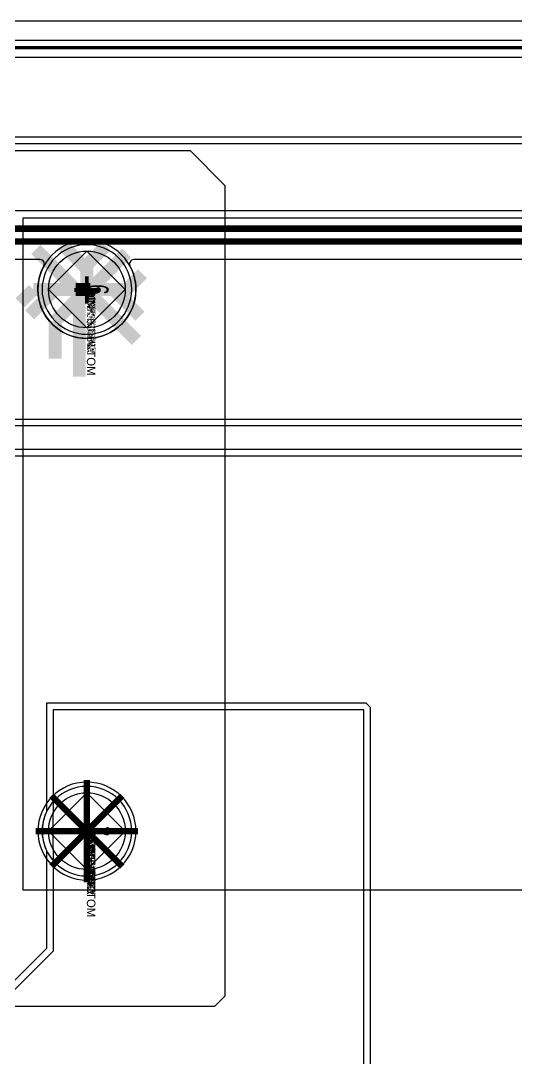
# Model space of a CAD drawing. Extents: x 0 to 323, y 0 to 320.
# Drawn here: x 140.85 to 152.47, y 93.88 to 118.2 of the extents above; entities that cross this region are included whole.
import ezdxf
from ezdxf.enums import TextEntityAlignment as Align

# ---------------------------------------------------------------- set-up
doc = ezdxf.new("R2010")
doc.units = 0
doc.header["$MEASUREMENT"] = 0
doc.layers.get('0').update_dxf_attribs({"linetype": 'CONTINUOUS'})
for name, color, linetype in [('BOARD_GEOMETRY_OUTLINE', 1, 'CONTINUOUS'), ('CDN_FIGURES', 7, 'CONTINUOUS'), ('ETCH_BOTTOM', 7, 'CONTINUOUS'), ('ETCH_GND', 3, 'CONTINUOUS'), ('ETCH_INT1', 4, 'CONTINUOUS'), ('ETCH_INT2', 5, 'CONTINUOUS'), ('ETCH_PWR', 6, 'CONTINUOUS'), ('ETCH_TOP', 2, 'CONTINUOUS'), ('MANUFACTURING_NCLEGEND-1-6', 8, 'CONTINUOUS'), ('PACKAGE_GEOMETRY_ASSEMBLY_TOP', 11, 'CONTINUOUS'), ('PACKAGE_GEOMETRY_PIN_NUMBER', 9, 'CONTINUOUS')]:
    doc.layers.add(name, color=color, linetype=linetype)

# ---------------------------------------------------------------- blocks, each defined once
blk = doc.blocks.new('PAD_INFO')
for tag in ['SHAPE_TYPE', 'PAD_HEIGHT', 'PAD_LAYER', 'PAD_TYPE', 'PAD_WIDTH']:
    blk.add_attdef(tag, (0, 0), '', height=0.2)
at = {"flags": 2}
blk.add_attdef('CDN_TYPE', (0, 0), '', height=0.2, dxfattribs=at)
blk = doc.blocks.new('DRILL_INFO')
at = {"flags": 2}
blk.add_attdef('CDN_TYPE', (0, 0), '', height=0.2, dxfattribs=at)
for tag in ['FSHAPE', 'FCHAR', 'DRILL_HEIGHT', 'DIAMETER', 'PLATED', 'DRILL_WIDTH']:
    blk.add_attdef(tag, (0, 0), '', height=0.2)
blk = doc.blocks.new('VIA1800X1100')
at = {"layer": 'ETCH_BOTTOM'}
blk.add_circle((0, 0), 0.9, dxfattribs=at)
at = {"layer": 'ETCH_GND'}
blk.add_circle((0, 0), 0.9, dxfattribs=at)
at = {"layer": 'ETCH_INT1'}
blk.add_circle((0, 0), 0.9, dxfattribs=at)
at = {"layer": 'ETCH_INT2'}
blk.add_circle((0, 0), 0.9, dxfattribs=at)
at = {"layer": 'ETCH_PWR'}
blk.add_circle((0, 0), 0.9, dxfattribs=at)
at = {"layer": 'ETCH_TOP'}
blk.add_circle((0, 0), 0.9, dxfattribs=at)
ref = blk.add_blockref('PAD_INFO', (0, 0))
ref.add_attrib('PAD_LAYER', 'ETCH_TOP', (0, 0), dxfattribs={"height": 0.2})
ref.add_attrib('SHAPE_TYPE', 'NULL', (0, 0), dxfattribs={"height": 0.2})
ref.add_attrib('PAD_TYPE', 'ANTIPAD', (0, 0), dxfattribs={"height": 0.2})
ref.add_attrib('PAD_WIDTH', '0.000000', (0, 0), dxfattribs={"height": 0.2})
ref.add_attrib('PAD_HEIGHT', '0.000000', (0, 0), dxfattribs={"height": 0.2})
ref = blk.add_blockref('PAD_INFO', (0, 0))
ref.add_attrib('PAD_LAYER', 'ETCH_GND', (0, 0), dxfattribs={"height": 0.2})
ref.add_attrib('SHAPE_TYPE', 'NULL', (0, 0), dxfattribs={"height": 0.2})
ref.add_attrib('PAD_TYPE', 'ANTIPAD', (0, 0), dxfattribs={"height": 0.2})
ref.add_attrib('PAD_WIDTH', '0.000000', (0, 0), dxfattribs={"height": 0.2})
ref.add_attrib('PAD_HEIGHT', '0.000000', (0, 0), dxfattribs={"height": 0.2})
ref = blk.add_blockref('PAD_INFO', (0, 0))
ref.add_attrib('PAD_LAYER', 'ETCH_INT1', (0, 0), dxfattribs={"height": 0.2})
ref.add_attrib('SHAPE_TYPE', 'NULL', (0, 0), dxfattribs={"height": 0.2})
ref.add_attrib('PAD_TYPE', 'ANTIPAD', (0, 0), dxfattribs={"height": 0.2})
ref.add_attrib('PAD_WIDTH', '0.000000', (0, 0), dxfattribs={"height": 0.2})
ref.add_attrib('PAD_HEIGHT', '0.000000', (0, 0), dxfattribs={"height": 0.2})
ref = blk.add_blockref('PAD_INFO', (0, 0))
ref.add_attrib('PAD_LAYER', 'ETCH_INT2', (0, 0), dxfattribs={"height": 0.2})
ref.add_attrib('SHAPE_TYPE', 'NULL', (0, 0), dxfattribs={"height": 0.2})
ref.add_attrib('PAD_TYPE', 'ANTIPAD', (0, 0), dxfattribs={"height": 0.2})
ref.add_attrib('PAD_WIDTH', '0.000000', (0, 0), dxfattribs={"height": 0.2})
ref.add_attrib('PAD_HEIGHT', '0.000000', (0, 0), dxfattribs={"height": 0.2})
ref = blk.add_blockref('PAD_INFO', (0, 0))
ref.add_attrib('PAD_LAYER', 'ETCH_PWR', (0, 0), dxfattribs={"height": 0.2})
ref.add_attrib('SHAPE_TYPE', 'NULL', (0, 0), dxfattribs={"height": 0.2})
ref.add_attrib('PAD_TYPE', 'ANTIPAD', (0, 0), dxfattribs={"height": 0.2})
ref.add_attrib('PAD_WIDTH', '0.000000', (0, 0), dxfattribs={"height": 0.2})
ref.add_attrib('PAD_HEIGHT', '0.000000', (0, 0), dxfattribs={"height": 0.2})
ref = blk.add_blockref('PAD_INFO', (0, 0))
ref.add_attrib('PAD_LAYER', 'ETCH_BOTTOM', (0, 0), dxfattribs={"height": 0.2})
ref.add_attrib('SHAPE_TYPE', 'NULL', (0, 0), dxfattribs={"height": 0.2})
ref.add_attrib('PAD_TYPE', 'ANTIPAD', (0, 0), dxfattribs={"height": 0.2})
ref.add_attrib('PAD_WIDTH', '0.000000', (0, 0), dxfattribs={"height": 0.2})
ref.add_attrib('PAD_HEIGHT', '0.000000', (0, 0), dxfattribs={"height": 0.2})
ref = blk.add_blockref('PAD_INFO', (0, 0))
ref.add_attrib('PAD_LAYER', 'ETCH_TOP', (0, 0), dxfattribs={"height": 0.2})
ref.add_attrib('SHAPE_TYPE', 'NULL', (0, 0), dxfattribs={"height": 0.2})
ref.add_attrib('PAD_TYPE', 'THERMAL', (0, 0), dxfattribs={"height": 0.2})
ref.add_attrib('PAD_WIDTH', '0.000000', (0, 0), dxfattribs={"height": 0.2})
ref.add_attrib('PAD_HEIGHT', '0.000000', (0, 0), dxfattribs={"height": 0.2})
ref = blk.add_blockref('PAD_INFO', (0, 0))
ref.add_attrib('PAD_LAYER', 'ETCH_GND', (0, 0), dxfattribs={"height": 0.2})
ref.add_attrib('SHAPE_TYPE', 'NULL', (0, 0), dxfattribs={"height": 0.2})
ref.add_attrib('PAD_TYPE', 'THERMAL', (0, 0), dxfattribs={"height": 0.2})
ref.add_attrib('PAD_WIDTH', '0.000000', (0, 0), dxfattribs={"height": 0.2})
ref.add_attrib('PAD_HEIGHT', '0.000000', (0, 0), dxfattribs={"height": 0.2})
ref = blk.add_blockref('PAD_INFO', (0, 0))
ref.add_attrib('PAD_LAYER', 'ETCH_INT1', (0, 0), dxfattribs={"height": 0.2})
ref.add_attrib('SHAPE_TYPE', 'NULL', (0, 0), dxfattribs={"height": 0.2})
ref.add_attrib('PAD_TYPE', 'THERMAL', (0, 0), dxfattribs={"height": 0.2})
ref.add_attrib('PAD_WIDTH', '0.000000', (0, 0), dxfattribs={"height": 0.2})
ref.add_attrib('PAD_HEIGHT', '0.000000', (0, 0), dxfattribs={"height": 0.2})
ref = blk.add_blockref('PAD_INFO', (0, 0))
ref.add_attrib('PAD_LAYER', 'ETCH_INT2', (0, 0), dxfattribs={"height": 0.2})
ref.add_attrib('SHAPE_TYPE', 'NULL', (0, 0), dxfattribs={"height": 0.2})
ref.add_attrib('PAD_TYPE', 'THERMAL', (0, 0), dxfattribs={"height": 0.2})
ref.add_attrib('PAD_WIDTH', '0.000000', (0, 0), dxfattribs={"height": 0.2})
ref.add_attrib('PAD_HEIGHT', '0.000000', (0, 0), dxfattribs={"height": 0.2})
ref = blk.add_blockref('PAD_INFO', (0, 0))
ref.add_attrib('PAD_LAYER', 'ETCH_PWR', (0, 0), dxfattribs={"height": 0.2})
ref.add_attrib('SHAPE_TYPE', 'NULL', (0, 0), dxfattribs={"height": 0.2})
ref.add_attrib('PAD_TYPE', 'THERMAL', (0, 0), dxfattribs={"height": 0.2})
ref.add_attrib('PAD_WIDTH', '0.000000', (0, 0), dxfattribs={"height": 0.2})
ref.add_attrib('PAD_HEIGHT', '0.000000', (0, 0), dxfattribs={"height": 0.2})
ref = blk.add_blockref('PAD_INFO', (0, 0))
ref.add_attrib('PAD_LAYER', 'ETCH_BOTTOM', (0, 0), dxfattribs={"height": 0.2})
ref.add_attrib('SHAPE_TYPE', 'NULL', (0, 0), dxfattribs={"height": 0.2})
ref.add_attrib('PAD_TYPE', 'THERMAL', (0, 0), dxfattribs={"height": 0.2})
ref.add_attrib('PAD_WIDTH', '0.000000', (0, 0), dxfattribs={"height": 0.2})
ref.add_attrib('PAD_HEIGHT', '0.000000', (0, 0), dxfattribs={"height": 0.2})
ref = blk.add_blockref('DRILL_INFO', (0, 0))
ref.add_attrib('DIAMETER', '1.100000', (0, 0), dxfattribs={"height": 0.2})
ref.add_attrib('PLATED', 'PLATED', (0, 0), dxfattribs={"height": 0.2})
ref.add_attrib('FSHAPE', 'DIAMOND', (0, 0), dxfattribs={"height": 0.2})
ref.add_attrib('FCHAR', '+', (0, 0), dxfattribs={"height": 0.2})
ref.add_attrib('DRILL_WIDTH', '1.800000', (0, 0), dxfattribs={"height": 0.2})
ref.add_attrib('DRILL_HEIGHT', '1.800000', (0, 0), dxfattribs={"height": 0.2})
ref = blk.add_blockref('PAD_INFO', (0, 0))
ref.add_attrib('PAD_LAYER', 'ETCH_TOP', (0, 0), dxfattribs={"height": 0.2})
ref.add_attrib('SHAPE_TYPE', 'CIRCLE', (0, 0), dxfattribs={"height": 0.2})
ref.add_attrib('PAD_TYPE', 'REGULAR', (0, 0), dxfattribs={"height": 0.2})
ref.add_attrib('PAD_WIDTH', '1.800000', (0, 0), dxfattribs={"height": 0.2})
ref.add_attrib('PAD_HEIGHT', '1.800000', (0, 0), dxfattribs={"height": 0.2})
ref = blk.add_blockref('PAD_INFO', (0, 0))
ref.add_attrib('PAD_LAYER', 'ETCH_GND', (0, 0), dxfattribs={"height": 0.2})
ref.add_attrib('SHAPE_TYPE', 'CIRCLE', (0, 0), dxfattribs={"height": 0.2})
ref.add_attrib('PAD_TYPE', 'REGULAR', (0, 0), dxfattribs={"height": 0.2})
ref.add_attrib('PAD_WIDTH', '1.800000', (0, 0), dxfattribs={"height": 0.2})
ref.add_attrib('PAD_HEIGHT', '1.800000', (0, 0), dxfattribs={"height": 0.2})
ref = blk.add_blockref('PAD_INFO', (0, 0))
ref.add_attrib('PAD_LAYER', 'ETCH_INT1', (0, 0), dxfattribs={"height": 0.2})
ref.add_attrib('SHAPE_TYPE', 'CIRCLE', (0, 0), dxfattribs={"height": 0.2})
ref.add_attrib('PAD_TYPE', 'REGULAR', (0, 0), dxfattribs={"height": 0.2})
ref.add_attrib('PAD_WIDTH', '1.800000', (0, 0), dxfattribs={"height": 0.2})
ref.add_attrib('PAD_HEIGHT', '1.800000', (0, 0), dxfattribs={"height": 0.2})
ref = blk.add_blockref('PAD_INFO', (0, 0))
ref.add_attrib('PAD_LAYER', 'ETCH_INT2', (0, 0), dxfattribs={"height": 0.2})
ref.add_attrib('SHAPE_TYPE', 'CIRCLE', (0, 0), dxfattribs={"height": 0.2})
ref.add_attrib('PAD_TYPE', 'REGULAR', (0, 0), dxfattribs={"height": 0.2})
ref.add_attrib('PAD_WIDTH', '1.800000', (0, 0), dxfattribs={"height": 0.2})
ref.add_attrib('PAD_HEIGHT', '1.800000', (0, 0), dxfattribs={"height": 0.2})
ref = blk.add_blockref('PAD_INFO', (0, 0))
ref.add_attrib('PAD_LAYER', 'ETCH_PWR', (0, 0), dxfattribs={"height": 0.2})
ref.add_attrib('SHAPE_TYPE', 'CIRCLE', (0, 0), dxfattribs={"height": 0.2})
ref.add_attrib('PAD_TYPE', 'REGULAR', (0, 0), dxfattribs={"height": 0.2})
ref.add_attrib('PAD_WIDTH', '1.800000', (0, 0), dxfattribs={"height": 0.2})
ref.add_attrib('PAD_HEIGHT', '1.800000', (0, 0), dxfattribs={"height": 0.2})
ref = blk.add_blockref('PAD_INFO', (0, 0))
ref.add_attrib('PAD_LAYER', 'ETCH_BOTTOM', (0, 0), dxfattribs={"height": 0.2})
ref.add_attrib('SHAPE_TYPE', 'CIRCLE', (0, 0), dxfattribs={"height": 0.2})
ref.add_attrib('PAD_TYPE', 'REGULAR', (0, 0), dxfattribs={"height": 0.2})
ref.add_attrib('PAD_WIDTH', '1.800000', (0, 0), dxfattribs={"height": 0.2})
ref.add_attrib('PAD_HEIGHT', '1.800000', (0, 0), dxfattribs={"height": 0.2})
for tag in ['CDN_TYPE', 'PIN']:
    blk.add_attdef(tag, (0, 0), '', height=0.2)
at = {"flags": 2}
for tag in ['PSTKNAME', 'BBV']:
    blk.add_attdef(tag, (0, 0), '', height=0.2, dxfattribs=at)
blk = doc.blocks.new('EUH')
at = {"layer": 'PACKAGE_GEOMETRY_ASSEMBLY_TOP'}
blk.add_lwpolyline([(-1.675, -1.5), (14.075, -1.5), (14.075, 33.3), (-1.675, 33.3)], close=True, dxfattribs=at)
at = {"layer": 'ETCH_TOP'}
ref = blk.add_blockref('VIA1800X1100', (0, 31.76), dxfattribs=at)
ref.add_attrib('CDN_TYPE', 'PIN', (0, 0), dxfattribs={"height": 0.2})
ref.add_attrib('PIN', '2', (0, 0), dxfattribs={"height": 0.2})
ref = blk.add_blockref('VIA1800X1100', (12.7, 31.76), dxfattribs=at)
ref.add_attrib('CDN_TYPE', 'PIN', (0, 0), dxfattribs={"height": 0.2})
ref.add_attrib('PIN', '1', (0, 0), dxfattribs={"height": 0.2})
ref = blk.add_blockref('VIA1800X1100', (0, 22.24), dxfattribs=at)
ref.add_attrib('CDN_TYPE', 'PIN', (0, 0), dxfattribs={"height": 0.2})
ref.add_attrib('PIN', '3', (0, 0), dxfattribs={"height": 0.2})
ref = blk.add_blockref('VIA1800X1100', (12.7, 22.24), dxfattribs=at)
ref.add_attrib('CDN_TYPE', 'PIN', (0, 0), dxfattribs={"height": 0.2})
ref.add_attrib('PIN', '10', (0, 0), dxfattribs={"height": 0.2})
ref = blk.add_blockref('VIA1800X1100', (0, 19.06), dxfattribs=at)
ref.add_attrib('CDN_TYPE', 'PIN', (0, 0), dxfattribs={"height": 0.2})
ref.add_attrib('PIN', '4', (0, 0), dxfattribs={"height": 0.2})
ref = blk.add_blockref('VIA1800X1100', (12.7, 19.06), dxfattribs=at)
ref.add_attrib('CDN_TYPE', 'PIN', (0, 0), dxfattribs={"height": 0.2})
ref.add_attrib('PIN', '9', (0, 0), dxfattribs={"height": 0.2})
ref = blk.add_blockref('VIA1800X1100', (0, 15.88), dxfattribs=at)
ref.add_attrib('CDN_TYPE', 'PIN', (0, 0), dxfattribs={"height": 0.2})
ref.add_attrib('PIN', '5', (0, 0), dxfattribs={"height": 0.2})
ref = blk.add_blockref('VIA1800X1100', (12.7, 15.88), dxfattribs=at)
ref.add_attrib('CDN_TYPE', 'PIN', (0, 0), dxfattribs={"height": 0.2})
ref.add_attrib('PIN', '8', (0, 0), dxfattribs={"height": 0.2})
ref = blk.add_blockref('VIA1800X1100', (0, 0), dxfattribs=at)
ref.add_attrib('CDN_TYPE', 'PIN', (0, 0), dxfattribs={"height": 0.2})
ref.add_attrib('PIN', '6', (0, 0), dxfattribs={"height": 0.2})
ref = blk.add_blockref('VIA1800X1100', (12.7, 0), dxfattribs=at)
ref.add_attrib('CDN_TYPE', 'PIN', (0, 0), dxfattribs={"height": 0.2})
ref.add_attrib('PIN', '7', (0, 0), dxfattribs={"height": 0.2})
at = {"flags": 2}
for tag in ['SYMBOL_TYPE', 'CDN_TYPE', 'REFDES']:
    blk.add_attdef(tag, (0, 0), '', height=0.2, dxfattribs=at)
blk = doc.blocks.new('FIGURE_DIAMOND')
at = {"layer": 'CDN_FIGURES'}
blk.add_lwpolyline([(-0.5, 0), (0, 0.5), (0.5, 0), (0, -0.5)], close=True, dxfattribs=at)

msp = doc.modelspace()

# ---------------------------------------------------------------- linework, layer by layer
at = {"layer": 'BOARD_GEOMETRY_OUTLINE'}
msp.add_lwpolyline([(0, 116.6), (0, 118.2), (190.2, 118.2), (190.2, 0), (0, 0), (0, 118.2)], dxfattribs=at)
at = {"layer": 'ETCH_BOTTOM'}
msp.add_lwpolyline([(0.135, 0.375), (0.135, 117.746), (189.669, 117.746), (189.669, 0.375)], close=True, dxfattribs=at)
for points in [[(142.4, 113.05, 1), (142.4, 110.75, 1)], [(142.4, 100.35, 1), (142.4, 98.05, 1)]]:
    msp.add_lwpolyline(points, format="xyb", close=True, dxfattribs=at)
for points in [[(142.4, 99.2, 0.15, 0.15, 0), (142.4, 100.401, 0.15, 0.15, 0)], [(141.199, 99.2, 0.15, 0.15, 0), (142.4, 99.2, 0.15, 0.15, 0)], [(142.4, 99.2, 0.15, 0.15, 0), (143.601, 99.2, 0.15, 0.15, 0)], [(142.4, 97.999, 0.15, 0.15, 0), (142.4, 99.2, 0.15, 0.15, 0)]]:
    msp.add_lwpolyline(points, format="xyseb", dxfattribs=at)
at = {"layer": 'ETCH_GND'}
msp.add_lwpolyline([(189.5, 0.35), (0.1, 0.35), (0.1, 117.55), (189.5, 117.55)], close=True, dxfattribs=at)
for points in [[(143.45, 111.9, 1), (141.35, 111.9, 1)], [(143.45, 99.2, 1), (141.35, 99.2, 1)]]:
    msp.add_lwpolyline(points, format="xyb", close=True, dxfattribs=at)
for points in [[(142.4, 99.2, 0.15, 0.15, 0), (142.4, 100.301, 0.15, 0.15, 0)], [(141.571, 100.029, 0.15, 0.15, 0), (142.4, 99.2, 0.15, 0.15, 0)], [(142.4, 99.2, 0.15, 0.15, 0), (143.229, 100.029, 0.15, 0.15, 0)], [(141.299, 99.2, 0.15, 0.15, 0), (142.4, 99.2, 0.15, 0.15, 0)], [(141.571, 98.371, 0.15, 0.15, 0), (142.4, 99.2, 0.15, 0.15, 0)], [(142.4, 99.2, 0.15, 0.15, 0), (143.229, 98.371, 0.15, 0.15, 0)], [(142.4, 99.2, 0.15, 0.15, 0), (143.501, 99.2, 0.15, 0.15, 0)], [(142.4, 98.099, 0.15, 0.15, 0), (142.4, 99.2, 0.15, 0.15, 0)]]:
    msp.add_lwpolyline(points, format="xyseb", dxfattribs=at)
at = {"layer": 'ETCH_INT1'}
msp.add_lwpolyline([(189.747, 0.331), (0.416, 0.331), (0.416, 117.577), (189.747, 117.577)], close=True, dxfattribs=at)
for points in [[(55.655, 115.475), (168.313, 115.475), (168.538, 115.7), (177.712, 115.7), (178.2, 115.212), (178.2, 106.867), (178.231, 106.854, -0.66601), (178.231, 105.746), (178.2, 105.733), (178.2, 91.1), (178.243, 91.093, -0.855656), (178.243, 89.907), (178.2, 89.9), (178.2, 86.062), (180.75, 83.512), (180.75, 76.688), (175.035, 70.973, 0.664618)], [(55.747, 115.325), (168.375, 115.325), (168.6, 115.55), (177.65, 115.55), (178.05, 115.15), (178.05, 97.951, -0.646208), (177.881, 97.874, 2.22023), (177.881, 97.126, -0.646208), (178.05, 97.049), (178.05, 90.992), (178.013, 90.981, 0.75525), (178.013, 90.019), (178.05, 90.008), (178.05, 86), (180.6, 83.45), (180.6, 76.75), (174.35, 70.5)], [(167.4, 70.601), (167.4, 77.6), (166.725, 78.275), (166.725, 78.575), (166.75, 78.6), (166.75, 108.85), (128.618, 108.85, -0.663395), (128.545, 109.022, 2.369081), (127.255, 109.022, -0.663395), (127.182, 108.85), (126.618, 108.85, -0.663395), (126.545, 109.022, 2.369081), (125.255, 109.022, -0.663395)], [(167.25, 59.462), (167.25, 77.538), (166.575, 78.213), (166.575, 78.637), (166.6, 78.662), (166.6, 108.7), (65.923, 108.7, 0.757335)], [(111.201, 108.159), (157.628, 108.159, -0.058304), (157.688, 108.151), (157.694, 108.15), (158.606, 108.15), (158.612, 108.151, -0.058304), (158.672, 108.159), (166.208, 108.159), (166.208, 78.066), (166.916, 77.359), (167.059, 77.359), (167.059, 70.672)], [(111.201, 108), (157.628, 108, -0.575908), (157.716, 107.848, 1.724017), (158.584, 107.848, -0.575908), (158.672, 108), (166.05, 108), (166.05, 78), (166.85, 77.2), (166.9, 77.2), (166.9, 70.791)], [(149.05, 67.7), (149.05, 102.1), (148.95, 102.2), (141.45, 102.2), (141.45, 99.648), (141.445, 99.638, 0.218239), (141.445, 98.763), (141.45, 98.752), (141.45, 96.45), (139.3, 94.3), (129.05, 94.3), (127.6, 95.75), (126.15, 95.75)]]:
    msp.add_lwpolyline(points, format="xyb", dxfattribs=at)
msp.add_lwpolyline([(143.45, 111.9, 1), (141.35, 111.9, 1)], format="xyb", close=True, dxfattribs=at)
msp.add_lwpolyline([(148.892, 67.634), (148.892, 102.041), (141.608, 102.041), (141.608, 99.613), (141.6, 99.595), (141.6, 98.805), (141.608, 98.787), (141.608, 96.384), (139.366, 94.141), (128.984, 94.141), (127.534, 95.591), (126.1, 95.591)], dxfattribs=at)
at = {"layer": 'ETCH_INT2'}
msp.add_lwpolyline([(189.88, 0.665), (0.485, 0.665), (0.485, 117.596), (189.88, 117.596)], close=True, dxfattribs=at)
msp.add_lwpolyline([(120.02, 113.75), (164.982, 113.75), (166.19, 112.542), (166.19, 112.141), (168.992, 109.339)], dxfattribs=at)
for points, format in [([(184.23, 93.5, 0.15, 0.15, 0), (169.371, 108.359, 0.15, 0.15, 0), (169.371, 108.577, 0.15, 0.15, 0), (169.034, 108.914, 0.15, 0.15, 0), (168.816, 108.914, 0.15, 0.15, 0), (165.765, 111.965, 0.15, 0.15, 0), (165.765, 112.366, 0.15, 0.15, 0), (164.806, 113.325, 0.15, 0.15, 0), (120.196, 113.325, 0.15, 0.15, 0), (118.925, 112.054, 0.15, 0.15, 0), (118.925, 109.246, 0.15, 0.15, 0), (122.575, 105.596, 0.15, 0.15, 0), (122.575, 94.512, 0.15, 0.15, 0), (121.613, 93.55, 0.15, 0.15, 0), (119.9, 93.55, 0.15, 0.15, 0), (108.15, 81.8, 0.15, 0.15, 0), (91.537, 81.8, 0.15, 0.15, 0), (88.225, 78.488, 0.15, 0.15, 0), (88.225, 66.451, 0.15, 0.15, 0), (89.046, 65.63, 0.15, 0.15, 0), (89.046, 63.454, 0.15, 0.15, 0)], "xyseb"), ([(177.55, 97.5, 0.15, 0.15, 0), (169.175, 105.875, 0.15, 0.15, 0), (169.175, 106.538, 0.15, 0.15, 0), (168.838, 106.875, 0.15, 0.15, 0), (164.938, 110.775, 0.15, 0.15, 0), (164.174, 110.775, 0.15, 0.15, 0), (163.515, 111.434, 0.15, 0.15, 0), (163.515, 111.436, 0.15, 0.15, 0), (161.926, 113.025, 0.15, 0.15, 0), (121.896, 113.025, 0.15, 0.15, 0), (120.925, 112.054, 0.15, 0.15, 0), (120.925, 108.175, 0.15, 0.15, 0), (123.825, 105.275, 0.15, 0.15, 0), (123.825, 95.212, 0.15, 0.15, 0), (121.213, 92.6, 0.15, 0.15, 0), (119.55, 92.6, 0.15, 0.15, 0), (108.45, 81.5, 0.15, 0.15, 0), (99.137, 81.5, 0.15, 0.15, 0), (89.275, 71.638, 0.15, 0.15, 0), (89.275, 65.825, 0.15, 0.15, 0), (89.996, 65.104, 0.15, 0.15, 0), (89.996, 62.954, 0.15, 0.15, 0)], "xyseb"), ([(168.75, 106.362), (164.762, 110.35), (163.998, 110.35), (163.09, 111.258), (163.09, 111.26), (162.732, 111.618, 0.569037), (162.563, 111.575, -1.111956), (160.45, 112.45, 0.569164), (160.361, 112.6), (159.379, 112.6, 0.569164), (159.29, 112.45, -1.683132), (157.27, 112.45, 0.569164), (157.181, 112.6), (143.499, 112.6, 0.569164), (143.41, 112.45, -1.683132), (141.39, 112.45, 0.569164), (141.301, 112.6), (128.602, 112.6, 0.702556), (128.538, 112.42, -0.551999), (128.319, 110.742, 0.639881), (128.319, 110.558, -1.433756), (126.992, 109.231, 0.639881), (126.808, 109.231, -0.425089), (125.447, 108.758, 0.559562)], "xyb"), ([(142.4, 99.2, 0.15, 0.15, 0), (142.4, 100.401, 0.15, 0.15, 0)], "xyseb"), ([(141.199, 99.2, 0.15, 0.15, 0), (142.4, 99.2, 0.15, 0.15, 0)], "xyseb"), ([(142.4, 99.2, 0.15, 0.15, 0), (143.601, 99.2, 0.15, 0.15, 0)], "xyseb"), ([(142.4, 97.999, 0.15, 0.15, 0), (142.4, 99.2, 0.15, 0.15, 0)], "xyseb")]:
    msp.add_lwpolyline(points, format=format, dxfattribs=at)
msp.add_lwpolyline([(143.55, 99.2, 1), (141.25, 99.2, 1)], format="xyb", close=True, dxfattribs=at)
at = {"layer": 'ETCH_PWR'}
msp.add_lwpolyline([(0.25, 117.35), (188.75, 117.35), (188.75, 1.35), (58.65, 1.35)], dxfattribs=at)
for points in [[(143.45, 111.9, 1), (141.35, 111.9, 1)], [(143.45, 99.2, 1), (141.35, 99.2, 1)]]:
    msp.add_lwpolyline(points, format="xyb", close=True, dxfattribs=at)
at = {"layer": 'ETCH_TOP'}
msp.add_lwpolyline([(134.662, 95.088), (133.4, 96.35), (133.4, 97.9), (133.05, 98.25), (133.05, 102.15), (131.9, 103.3), (131.9, 114.202), (132.858, 115.16), (144.819, 115.16), (145.638, 114.341), (145.638, 95.333), (145.393, 95.088)], close=True, dxfattribs=at)
for points in [[(142.14, 111.9, 0.3, 0.3, 0), (141.201, 112.839, 0.3, 0.3, 0)], [(142.4, 112.379, 0.3, 0.3, 0), (141.855, 112.924, 0.3, 0.3, 0)], [(142.85, 112.924, 0.3, 0.3, 0), (142.4, 112.474, 0.3, 0.3, 0), (142.4, 112.379, 0.3, 0.3, 0)], [(142.479, 111.9, 0.3, 0.3, 0), (143.333, 112.754, 0.3, 0.3, 0)], [(142.4, 111.9, 0.3, 0.3, 0), (142.4, 112.379, 0.3, 0.3, 0)], [(143.702, 112.27, 0.3, 0.3, 0), (143.332, 111.9, 0.3, 0.3, 0), (143.021, 111.9, 0.3, 0.3, 0)], [(140.832, 111.588, 0.3, 0.3, 0), (141.144, 111.9, 0.3, 0.3, 0)], [(141.655, 111.9, 0.3, 0.3, 0), (141.059, 111.304, 0.3, 0.3, 0)], [(141.144, 111.9, 0.3, 0.3, 0), (141.655, 111.9, 0.3, 0.3, 0)], [(142.14, 111.9, 0.3, 0.3, 0), (141.655, 111.9, 0.3, 0.3, 0)], [(142.4, 111.9, 0.3, 0.3, 0), (142.14, 111.9, 0.3, 0.3, 0)], [(142.224, 111.724, 0.3, 0.3, 0), (142.4, 111.9, 0.3, 0.3, 0)], [(143.56, 110.707, 0.3, 0.3, 0), (142.4, 111.867, 0.3, 0.3, 0), (142.4, 111.9, 0.3, 0.3, 0)], [(142.4, 111.9, 0.3, 0.3, 0), (142.479, 111.9, 0.3, 0.3, 0)], [(142.479, 111.9, 0.3, 0.3, 0), (143.021, 111.9, 0.3, 0.3, 0)], [(143.021, 111.9, 0.3, 0.3, 0), (143.646, 111.275, 0.3, 0.3, 0)], [(142.224, 111.724, 0.3, 0.3, 0), (141.656, 111.156, 0.3, 0.3, 0)], [(142.224, 109.854, 0.3, 0.3, 0), (142.224, 111.724, 0.3, 0.3, 0)], [(141.656, 111.156, 0.3, 0.3, 0), (141.656, 110.281, 0.3, 0.3, 0)]]:
    msp.add_lwpolyline(points, format="xyseb", dxfattribs=at)
for points in [[(142.4, 112.95, 1), (142.4, 110.85, 1)], [(142.4, 100.25, 1), (142.4, 98.15, 1)]]:
    msp.add_lwpolyline(points, format="xyb", close=True, dxfattribs=at)

# ---------------------------------------------------------------- block references
at = {"rotation": 270}
msp.add_blockref('EUH', (142.4, 111.9), dxfattribs=at)
at = {"layer": 'MANUFACTURING_NCLEGEND-1-6', "xscale": 1.8, "yscale": 1.8}
for p in [(142.4, 111.9), (142.4, 99.2)]:
    msp.add_blockref('FIGURE_DIAMOND', p, dxfattribs=at)

# ---------------------------------------------------------------- texts
at = {"layer": 'MANUFACTURING_NCLEGEND-1-6'}
for p in [(142.4, 111.9), (142.4, 99.2)]:
    msp.add_text('+', height=0.9, dxfattribs=at).set_placement(p, align=Align.MIDDLE_CENTER)
at = {"layer": 'PACKAGE_GEOMETRY_PIN_NUMBER', "width": 0.649606}
for s, p in [('6', (142.4, 111.9)), ('7', (142.4, 99.2))]:
    msp.add_text(s, height=0.508, rotation=270, dxfattribs=at).set_placement(p, align=Align.CENTER)

doc.saveas('drawing.dxf')
